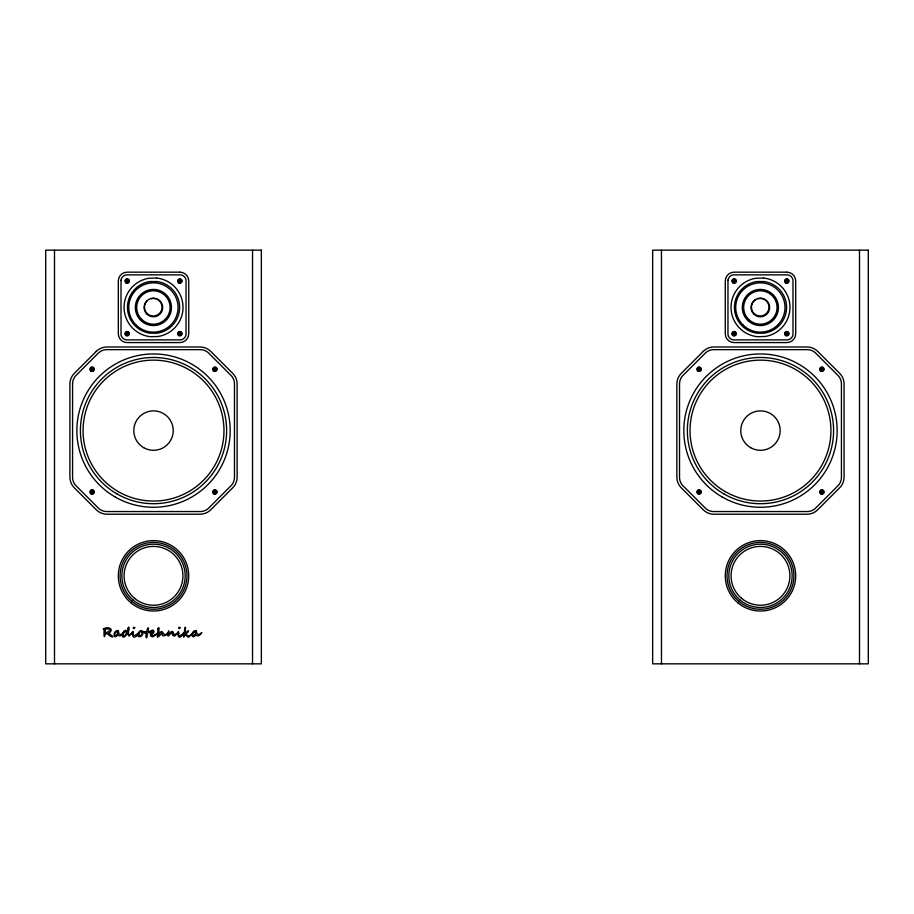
<?xml version="1.0" encoding="UTF-8"?>
<svg xmlns="http://www.w3.org/2000/svg" width="914" height="914" viewBox="0 0 914 914"><rect width="100%" height="100%" fill="white"/><g stroke="black" fill="none" stroke-linecap="round" stroke-linejoin="round"><path stroke-width="1.37" d="M167.616 634.773L168.736 630.82L168.633 634.396L171.569 631.38L173.043 631.814L174.094 635.081L178.436 632.374L174.597 636.121L172.952 635.561L171.832 632.442L168.176 636.155L167.616 634.773A13.699 13.699 0 0 1 167.902 632.419M150.376 633.368L150.616 635.801L151.964 636.681A3.348 3.348 0 0 0 153.415 636.578C165.217 626.501 154.683 636.989 151.633 635.424L151.267 634.487C157.299 632.054 151.553 626.547 150.376 633.368A5.347 5.347 0 0 1 151.655 630.614M151.427 632.876C153.323 633.002 154.752 629.209 150.193 632.317C145.909 631.266 147.874 636.841 146.594 637.881C144.161 636.704 148.685 631.768 144.515 632.751C146.891 629.643 147.474 634.202 142.79 632.214L142.95 633.642L141.716 635.687A3.416 3.416 0 0 1 140.128 636.601L138.517 636.727L137.454 635.264L139.134 631.665L141.144 630.397L143.27 631.62L146.617 631.803L147.817 627.781L148.548 628.215L147.874 631.563L152.032 631.14L151.427 632.876A3.633 3.633 0 0 1 151.884 631.78M137.306 634.944C142.435 628.375 130.93 641.182 133.467 632.339C131.799 627.895 131.673 641.822 136.563 635.676A14.624 14.624 0 0 0 137.306 634.944L136.563 635.676M859.503 250.162L859.503 663.838M661.462 250.162L661.462 663.838M252.538 250.162L252.538 663.838M54.497 250.162L54.497 663.838M757.935 298.695A8.797 8.797 0 0 1 768.88 308.726A8.797 8.797 0 0 1 755.17 314.405A8.797 8.797 0 0 1 755.821 299.575M150.981 298.695A8.797 8.797 0 0 1 162.029 307.961A8.797 8.797 0 0 1 149.542 315.17A8.797 8.797 0 0 1 147.04 300.969M126.703 335.472A1.759 1.759 0 0 1 125.641 332.787A1.759 1.759 0 0 1 128.52 332.707A1.759 1.759 0 0 1 127.606 335.449M72.572 383.195L72.572 477.988A12.385 12.385 0 0 0 75.622 485.345L98.769 508.492A12.385 12.385 0 0 0 106.127 511.543L200.92 511.543A12.385 12.385 0 0 0 208.278 508.492L231.425 485.345A12.385 12.385 0 0 0 234.475 477.988L234.475 383.195A12.385 12.385 0 0 0 231.425 375.848L208.278 352.69A12.385 12.385 0 0 0 200.92 349.651L106.127 349.651A12.385 12.385 0 0 0 98.769 352.69L75.622 375.848A12.385 12.385 0 0 0 72.572 383.195M184.468 635.995L183.623 637.138L185.051 627.175L185.645 627.747L184.582 634.407C187.256 629.929 191.346 629.346 186.056 633.928C189.049 641.022 200.063 624.296 189.015 637.081A1.771 1.771 0 0 1 187.678 636.864L185.382 634.602L184.468 635.995M679.525 383.195L679.525 477.988A12.385 12.385 0 0 0 682.575 485.345L705.722 508.492A12.385 12.385 0 0 0 713.08 511.543L807.873 511.543A12.385 12.385 0 0 0 815.231 508.492L838.378 485.345A12.385 12.385 0 0 0 841.428 477.988L841.428 383.195A12.385 12.385 0 0 0 838.378 375.848L815.231 352.69A12.385 12.385 0 0 0 807.873 349.651L713.08 349.651A12.385 12.385 0 0 0 705.722 352.69L682.575 375.848A12.385 12.385 0 0 0 679.525 383.195M104.904 634.807C104.105 640.942 103.693 631.231 104.242 629.243L103.133 628.992L105.841 627.895A7.643 7.643 0 0 1 109.12 627.987C112.593 628.558 111.131 632.762 108.4 633.265C115.918 637.629 112.536 638.635 107.429 633.836C101.088 633.676 118.843 628.466 105.099 628.969L105.453 630.523A8.969 8.969 0 0 1 105.384 631.563L104.904 634.807M157.939 628.878C158.031 635.641 154.763 641.662 162.224 632.579C160.784 641.148 172.837 629.632 166.131 634.327C161.789 636.11 163.48 626.638 158.442 635.093C158.465 633.551 160.03 624.262 157.939 628.878M138.528 634.796C144.184 638.806 141.727 625.713 138.528 634.796M178.767 633.242C177.51 640.246 185.393 630.157 183.805 633.665A14.624 14.624 0 0 1 181.977 635.676C176.231 642.096 178.173 626.124 178.767 633.242M121.014 280.164L121.014 334.581A6.158 6.158 0 0 0 126.315 339.882L180.732 339.882A6.158 6.158 0 0 0 186.033 334.581L186.033 280.164A6.158 6.158 0 0 0 180.732 274.863L126.315 274.863A6.158 6.158 0 0 0 121.014 280.164M727.967 280.164L727.967 334.581A6.158 6.158 0 0 0 733.268 339.882L787.685 339.882A6.158 6.158 0 0 0 792.986 334.581L792.986 280.164A6.158 6.158 0 0 0 787.685 274.863L733.268 274.863A6.158 6.158 0 0 0 727.967 280.164M127.971 628.466L127.412 631.997C122.944 624.479 118.889 645.615 127.549 633.151L128.988 636.121L132.781 632.328L129.331 634.91L128.623 634.91L128.44 633.573A11.528 11.528 0 0 1 128.6 630.82C129.56 629.198 129.011 624.776 127.971 628.466M126.635 631.734C124.51 641.514 120.157 631.026 126.635 631.734M123.664 632.591C123.104 634.739 119.288 637.504 117.929 634.762C112.822 641.297 112.536 629.7 118.386 630.603C118.272 635.047 120.751 635.55 123.664 632.591M201.686 632.591C201.126 634.739 197.321 637.504 195.95 634.762C190.843 641.297 190.569 629.7 196.419 630.603C196.293 635.047 198.772 635.55 201.686 632.591M118.02 632.065C114.364 641.639 113.039 630.157 118.02 632.065M196.042 632.065C192.386 641.639 191.06 630.157 196.042 632.065M134.701 627.632C133.341 630.637 132.381 625.896 134.701 627.632M180.115 627.632C178.756 630.637 177.796 625.896 180.115 627.632M96.313 351.376L74.308 373.38A15.024 15.024 0 0 0 69.91 384.006L69.91 477.177A15.024 15.024 0 0 0 74.308 487.802L96.313 509.806A15.024 15.024 0 0 0 106.938 514.216L200.109 514.216A15.024 15.024 0 0 0 210.734 509.806L232.739 487.802A15.024 15.024 0 0 0 237.137 477.177L237.137 384.006A15.024 15.024 0 0 0 232.739 373.38L210.734 351.376A15.024 15.024 0 0 0 200.109 346.977L106.938 346.977A15.024 15.024 0 0 0 96.313 351.376M703.266 351.376L681.261 373.38A15.024 15.024 0 0 0 676.863 384.006L676.863 477.177A15.024 15.024 0 0 0 681.261 487.802L703.266 509.806A15.024 15.024 0 0 0 713.891 514.216L807.062 514.216A15.024 15.024 0 0 0 817.687 509.806L839.692 487.802A15.024 15.024 0 0 0 844.09 477.177L844.09 384.006A15.024 15.024 0 0 0 839.692 373.38L817.687 351.376A15.024 15.024 0 0 0 807.062 346.977L713.891 346.977A15.024 15.024 0 0 0 703.266 351.376M127.332 280.312C125.332 281.318 128.714 281.969 127.332 280.312M180.035 280.381C178.036 281.375 181.418 282.038 180.035 280.381M734.285 280.312C732.297 281.318 735.667 281.969 734.285 280.312M786.988 280.381C784.989 281.375 788.371 282.038 786.988 280.381M127.275 333.107C125.275 334.113 128.657 334.764 127.275 333.107M180.047 332.982C178.047 333.987 181.429 334.65 180.047 332.982M734.228 333.107C732.228 334.113 735.61 334.764 734.228 333.107M787 332.982C785 333.987 788.382 334.65 787 332.982M92.303 368.525C90.303 369.53 93.685 370.193 92.303 368.525M215.098 368.559C213.099 369.553 216.481 370.216 215.098 368.559M699.267 368.525C697.268 369.53 700.65 370.193 699.267 368.525M822.052 368.559C820.052 369.553 823.434 370.216 822.052 368.559M92.337 491.332C90.337 492.338 93.719 493 92.337 491.332M215.064 491.378C213.065 492.372 216.447 493.034 215.064 491.378M699.29 491.332C697.291 492.338 700.672 493 699.29 491.332M822.017 491.378C820.018 492.372 823.4 493.034 822.017 491.378M156.58 278.039L148.891 278.256A29.488 29.488 0 0 0 150.456 336.695L158.156 336.489A29.488 29.488 0 0 0 156.58 278.039M763.544 278.039L755.844 278.256A29.488 29.488 0 0 0 757.42 336.695L765.109 336.489A29.488 29.488 0 0 0 763.544 278.039M261.347 250.162L45.7 250.162L45.7 663.838L261.347 663.838L261.347 250.162M868.3 250.162L652.653 250.162L652.653 663.838L868.3 663.838L868.3 250.162M179.932 272.166L127.115 272.166A8.797 8.797 0 0 0 118.317 280.964L118.317 333.77A8.797 8.797 0 0 0 127.115 342.579L179.932 342.579A8.797 8.797 0 0 0 188.73 333.77L188.73 280.964A8.797 8.797 0 0 0 179.932 272.166M786.885 272.166L734.068 272.166A8.797 8.797 0 0 0 725.27 280.964L725.27 333.77A8.797 8.797 0 0 0 734.068 342.579L786.885 342.579A8.797 8.797 0 0 0 795.683 333.77L795.683 280.964A8.797 8.797 0 0 0 786.885 272.166M763.955 281.546L757.158 281.535A26.049 26.049 0 0 0 756.998 333.187L763.796 333.21A26.049 26.049 0 0 0 763.955 281.546M157.002 281.546L150.204 281.535A26.049 26.049 0 0 0 150.045 333.187L156.842 333.21A26.049 26.049 0 0 0 157.002 281.546M737.815 602.772A35.212 35.212 0 0 0 795.146 581.978A35.212 35.212 0 0 0 748.475 542.722A35.212 35.212 0 0 0 737.815 602.772M733.062 282.952A2.205 2.205 0 0 0 736.364 281.055A2.205 2.205 0 0 0 733.062 279.147A2.205 2.205 0 0 0 733.062 282.952M785.697 282.952A2.205 2.205 0 0 0 788.999 281.055A2.205 2.205 0 0 0 785.697 279.147A2.205 2.205 0 0 0 785.697 282.952M785.697 335.598A2.205 2.205 0 0 0 788.999 333.69A2.205 2.205 0 0 0 785.697 331.782A2.205 2.205 0 0 0 785.697 335.598M733.062 335.598A2.205 2.205 0 0 0 736.364 333.69A2.205 2.205 0 0 0 733.062 331.782A2.205 2.205 0 0 0 733.062 335.598M785.629 334.924A1.759 1.759 0 0 0 788.554 334.044A1.759 1.759 0 0 0 786.337 331.953A1.759 1.759 0 0 0 785.629 334.924M785.914 334.615A1.337 1.337 0 0 0 788.142 333.953A1.337 1.337 0 0 0 786.451 332.353A1.337 1.337 0 0 0 785.914 334.615M732.857 335.038A1.759 1.759 0 0 0 735.77 334.17A1.759 1.759 0 0 0 733.565 332.068A1.759 1.759 0 0 0 732.857 335.038M733.142 334.73A1.337 1.337 0 0 0 735.37 334.067A1.337 1.337 0 0 0 733.679 332.479A1.337 1.337 0 0 0 733.142 334.73M785.617 282.312A1.759 1.759 0 0 0 788.542 281.443A1.759 1.759 0 0 0 786.326 279.341A1.759 1.759 0 0 0 785.617 282.312M785.903 282.003A1.337 1.337 0 0 0 788.131 281.341A1.337 1.337 0 0 0 786.44 279.753A1.337 1.337 0 0 0 785.903 282.003M733.199 281.935A1.337 1.337 0 0 0 735.427 281.272A1.337 1.337 0 0 0 733.736 279.684A1.337 1.337 0 0 0 733.199 281.935M732.914 282.243A1.759 1.759 0 0 0 735.839 281.375A1.759 1.759 0 0 0 733.622 279.273A1.759 1.759 0 0 0 732.914 282.243M753.799 314.096A9.311 9.311 0 0 0 769.36 309.869A9.311 9.311 0 0 0 757.912 298.501A9.311 9.311 0 0 0 753.799 314.096M743.002 324.984A24.644 24.644 0 0 0 784.189 313.776A24.644 24.644 0 0 0 753.89 283.706A24.644 24.644 0 0 0 743.002 324.984M747.629 320.311A18.063 18.063 0 0 0 777.825 312.097A18.063 18.063 0 0 0 755.615 290.058A18.063 18.063 0 0 0 747.629 320.311M748.6 319.34A16.703 16.703 0 0 0 776.512 311.754A16.703 16.703 0 0 0 755.981 291.372A16.703 16.703 0 0 0 748.6 319.34M698.01 371.13A2.205 2.205 0 0 0 701.312 369.222A2.205 2.205 0 0 0 698.01 367.325A2.205 2.205 0 0 0 698.01 371.13M820.749 493.868A2.205 2.205 0 0 0 824.051 491.961A2.205 2.205 0 0 0 820.749 490.053A2.205 2.205 0 0 0 820.749 493.868M697.553 493.514A2.205 2.205 0 0 0 701.232 492.532A2.205 2.205 0 0 0 698.547 489.835A2.205 2.205 0 0 0 697.553 493.514M820.749 371.13A2.205 2.205 0 0 0 824.051 369.222A2.205 2.205 0 0 0 820.749 367.325A2.205 2.205 0 0 0 820.749 371.13M697.885 370.467A1.759 1.759 0 0 0 700.81 369.587A1.759 1.759 0 0 0 698.593 367.497A1.759 1.759 0 0 0 697.885 370.467M698.182 370.159A1.337 1.337 0 0 0 700.398 369.496A1.337 1.337 0 0 0 698.719 367.896A1.337 1.337 0 0 0 698.182 370.159M820.681 370.49A1.759 1.759 0 0 0 823.605 369.622A1.759 1.759 0 0 0 821.389 367.519A1.759 1.759 0 0 0 820.681 370.49M820.966 370.181A1.337 1.337 0 0 0 823.194 369.519A1.337 1.337 0 0 0 821.503 367.931A1.337 1.337 0 0 0 820.966 370.181M820.646 493.309A1.759 1.759 0 0 0 823.571 492.44A1.759 1.759 0 0 0 821.355 490.338A1.759 1.759 0 0 0 820.646 493.309M820.932 493A1.337 1.337 0 0 0 823.16 492.338A1.337 1.337 0 0 0 821.469 490.749A1.337 1.337 0 0 0 820.932 493M697.919 493.263A1.759 1.759 0 0 0 700.844 492.395A1.759 1.759 0 0 0 698.627 490.304A1.759 1.759 0 0 0 697.919 493.263M698.205 492.966A1.337 1.337 0 0 0 700.432 492.303A1.337 1.337 0 0 0 698.742 490.704A1.337 1.337 0 0 0 698.205 492.966M722.151 496.988A76.662 76.662 0 0 0 837.144 430.597A76.662 76.662 0 0 0 722.151 364.206A76.662 76.662 0 0 0 722.151 496.988M723.922 493.914A73.109 73.109 0 0 0 833.591 430.597A73.109 73.109 0 0 0 723.922 367.279A73.109 73.109 0 0 0 723.922 493.914M725.259 491.606A70.447 70.447 0 0 0 830.929 430.597A70.447 70.447 0 0 0 725.259 369.587A70.447 70.447 0 0 0 725.259 491.606M750.623 447.654A19.697 19.697 0 0 0 780.179 430.597A19.697 19.697 0 0 0 750.623 413.528A19.697 19.697 0 0 0 750.623 447.654M738.958 601.412A33.43 33.43 0 0 0 793.398 581.67A33.43 33.43 0 0 0 749.08 544.39A33.43 33.43 0 0 0 738.958 601.412M740.1 600.052A31.659 31.659 0 0 0 791.65 581.361A31.659 31.659 0 0 0 749.686 546.069A31.659 31.659 0 0 0 740.1 600.052M741.551 598.327A29.408 29.408 0 0 0 789.433 580.961A29.408 29.408 0 0 0 750.451 548.172A29.408 29.408 0 0 0 741.551 598.327M178.653 282.312A1.759 1.759 0 0 0 181.578 281.443A1.759 1.759 0 0 0 179.361 279.341A1.759 1.759 0 0 0 178.653 282.312M178.95 282.003A1.337 1.337 0 0 0 181.166 281.341A1.337 1.337 0 0 0 179.487 279.753A1.337 1.337 0 0 0 178.95 282.003M178.744 335.598A2.205 2.205 0 0 0 182.046 333.69A2.205 2.205 0 0 0 178.744 331.782A2.205 2.205 0 0 0 178.744 335.598M143.669 447.654A19.697 19.697 0 0 0 173.226 430.597A19.697 19.697 0 0 0 143.669 413.528A19.697 19.697 0 0 0 143.669 447.654M118.294 491.606A70.447 70.447 0 0 0 223.976 430.597A70.447 70.447 0 0 0 118.294 369.587A70.447 70.447 0 0 0 118.294 491.606M116.969 493.914A73.109 73.109 0 0 0 226.638 430.597A73.109 73.109 0 0 0 116.969 367.279A73.109 73.109 0 0 0 116.969 493.914M130.862 602.772A35.212 35.212 0 0 0 188.181 581.978A35.212 35.212 0 0 0 141.521 542.722A35.212 35.212 0 0 0 130.862 602.772M132.004 601.412A33.43 33.43 0 0 0 186.433 581.67A33.43 33.43 0 0 0 142.127 544.39A33.43 33.43 0 0 0 132.004 601.412M133.147 600.052A31.659 31.659 0 0 0 184.685 581.361A31.659 31.659 0 0 0 142.733 546.069A31.659 31.659 0 0 0 133.147 600.052M134.587 598.327A29.408 29.408 0 0 0 182.48 580.961A29.408 29.408 0 0 0 143.498 548.172A29.408 29.408 0 0 0 134.587 598.327M141.636 319.34A16.703 16.703 0 0 0 169.547 311.754A16.703 16.703 0 0 0 149.016 291.372A16.703 16.703 0 0 0 141.636 319.34M146.846 314.096A9.311 9.311 0 0 0 162.406 309.869A9.311 9.311 0 0 0 150.959 298.501A9.311 9.311 0 0 0 146.846 314.096M136.037 324.984A24.644 24.644 0 0 0 177.236 313.776A24.644 24.644 0 0 0 146.937 283.706A24.644 24.644 0 0 0 136.037 324.984M140.676 320.311A18.063 18.063 0 0 0 170.872 312.097A18.063 18.063 0 0 0 148.662 290.058A18.063 18.063 0 0 0 140.676 320.311M178.961 334.615A1.337 1.337 0 0 0 181.178 333.953A1.337 1.337 0 0 0 179.498 332.353A1.337 1.337 0 0 0 178.961 334.615M178.664 334.924A1.759 1.759 0 0 0 181.589 334.044A1.759 1.759 0 0 0 179.373 331.953A1.759 1.759 0 0 0 178.664 334.924M178.744 282.952A2.205 2.205 0 0 0 182.046 281.055A2.205 2.205 0 0 0 178.744 279.147A2.205 2.205 0 0 0 178.744 282.952M126.098 282.952A2.205 2.205 0 0 0 129.4 281.055A2.205 2.205 0 0 0 126.098 279.147A2.205 2.205 0 0 0 126.098 282.952M126.098 335.598A2.205 2.205 0 0 0 129.4 333.69A2.205 2.205 0 0 0 126.098 331.782A2.205 2.205 0 0 0 126.098 335.598M126.246 281.935A1.337 1.337 0 0 0 128.474 281.272A1.337 1.337 0 0 0 126.783 279.684A1.337 1.337 0 0 0 126.246 281.935M125.961 282.243A1.759 1.759 0 0 0 128.874 281.375A1.759 1.759 0 0 0 126.669 279.273A1.759 1.759 0 0 0 125.961 282.243M126.189 334.73A1.337 1.337 0 0 0 128.406 334.067A1.337 1.337 0 0 0 126.726 332.479A1.337 1.337 0 0 0 126.189 334.73M91.057 371.13A2.205 2.205 0 0 0 94.359 369.222A2.205 2.205 0 0 0 91.057 367.325A2.205 2.205 0 0 0 91.057 371.13M213.785 371.13A2.205 2.205 0 0 0 217.086 369.222A2.205 2.205 0 0 0 213.785 367.325A2.205 2.205 0 0 0 213.785 371.13M213.785 493.868A2.205 2.205 0 0 0 217.086 491.961A2.205 2.205 0 0 0 213.785 490.053A2.205 2.205 0 0 0 213.785 493.868M91.057 493.868A2.205 2.205 0 0 0 94.359 491.961A2.205 2.205 0 0 0 91.057 490.053A2.205 2.205 0 0 0 91.057 493.868M115.187 496.988A76.662 76.662 0 0 0 230.179 430.597A76.662 76.662 0 0 0 115.187 364.206A76.662 76.662 0 0 0 115.187 496.988M90.932 370.467A1.759 1.759 0 0 0 93.856 369.587A1.759 1.759 0 0 0 91.64 367.497A1.759 1.759 0 0 0 90.932 370.467M91.217 370.159A1.337 1.337 0 0 0 93.445 369.496A1.337 1.337 0 0 0 91.754 367.896A1.337 1.337 0 0 0 91.217 370.159M213.716 370.49A1.759 1.759 0 0 0 216.641 369.622A1.759 1.759 0 0 0 214.424 367.519A1.759 1.759 0 0 0 213.716 370.49M214.013 370.181A1.337 1.337 0 0 0 216.23 369.519A1.337 1.337 0 0 0 214.55 367.931A1.337 1.337 0 0 0 214.013 370.181M213.682 493.309A1.759 1.759 0 0 0 216.607 492.44A1.759 1.759 0 0 0 214.39 490.338A1.759 1.759 0 0 0 213.682 493.309M213.979 493A1.337 1.337 0 0 0 216.195 492.338A1.337 1.337 0 0 0 214.516 490.749A1.337 1.337 0 0 0 213.979 493M90.966 493.263A1.759 1.759 0 0 0 93.879 492.395A1.759 1.759 0 0 0 91.663 490.304A1.759 1.759 0 0 0 90.966 493.263M91.251 492.966A1.337 1.337 0 0 0 93.468 492.303A1.337 1.337 0 0 0 91.788 490.704A1.337 1.337 0 0 0 91.251 492.966"/></g></svg>
